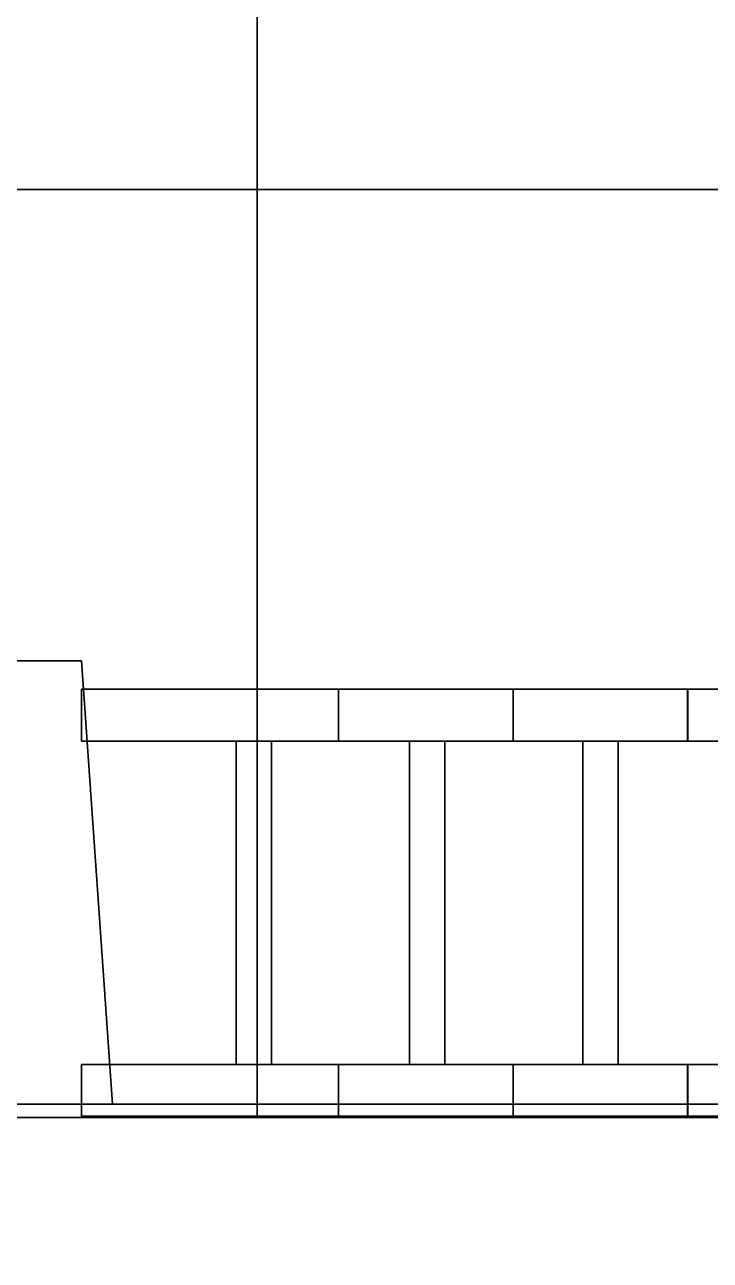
# Model space of a CAD drawing. Header units: metres. Extents: x -14.1 to 14.1, y -13.2 to 13.2.
# Drawn here: x -9.658 to -8.052, y 4.523 to 7.42 of the extents above; entities that cross this region are included whole.
import ezdxf

# ---------------------------------------------------------------- set-up
doc = ezdxf.new("R2010")
doc.units = ezdxf.units.M

msp = doc.modelspace()

# ---------------------------------------------------------------- linework, layer by layer
at = {"layer": 'tower', "color": 20}
for points in [[(-10.2034, 9.21043, 13.3135), (-9.11363, 9.21043, 13.3135), (-9.11363, 7.03413, 13.3135), (-10.2034, 7.03413, 13.3135)], [(-9.11352, 7.03413, 17.6661), (-9.11352, 9.21043, 17.6661), (-10.2033, 9.21043, 17.6661), (-10.2033, 7.03413, 17.6661)], [(-9.11363, 9.21043, 13.3135), (-7.48222, 9.21043, 13.3134), (-7.48222, 7.03413, 13.3134), (-9.11363, 7.03413, 13.3135)], [(-7.48211, 7.03413, 17.666), (-7.48211, 9.21043, 17.666), (-9.11352, 9.21043, 17.6661), (-9.11352, 7.03413, 17.6661)], [(-9.11363, 7.03413, 13.3135), (-9.11363, 7.03413, 13.5369), (-10.2034, 7.03413, 13.5369), (-10.2034, 7.03413, 13.3135)], [(-10.2033, 7.03413, 17.6661), (-10.2033, 7.03413, 17.4427), (-9.11352, 7.03413, 17.4426), (-9.11352, 7.03413, 17.6661)], [(-7.48222, 7.03413, 13.3134), (-7.48222, 4.85784, 13.3134), (-9.11363, 4.85784, 13.3135), (-9.11363, 7.03413, 13.3135)], [(-9.11363, 4.85784, 13.3135), (-9.11363, 4.85784, 13.5369), (-9.11363, 7.03413, 13.5369), (-9.11363, 7.03413, 13.3135)], [(-9.11352, 7.03413, 17.6661), (-9.11352, 7.03413, 17.4426), (-9.11352, 4.85784, 17.4426), (-9.11352, 4.85784, 17.6661)], [(-9.11352, 7.03413, 17.6661), (-9.11352, 4.85784, 17.6661), (-7.48211, 4.85784, 17.666), (-7.48211, 7.03413, 17.666)], [(-6.44476, 1.36179, 12.2759), (-12.8724, 1.36179, 12.2761), (-12.7994, 4.88946, 12.3491), (-6.51774, 4.88946, 12.3489)], [(-12.7994, 4.88946, 12.3491), (-12.7993, 4.88946, 18.6306), (-6.51766, 4.88946, 18.6306), (-6.51774, 4.88946, 12.3489)], [(-11.4217, 1.36179, 18.7036), (-7.89528, 1.36179, 18.7036), (-6.51766, 4.88946, 18.6306), (-12.7993, 4.88946, 18.6306)], [(-9.11359, 4.85784, 14.9449), (-10.2034, 4.85784, 14.9449), (-10.2034, 4.85784, 13.5369), (-9.11363, 4.85784, 13.5369)], [(-10.2034, 4.85784, 16.0347), (-10.2034, 4.85784, 14.9449), (-9.11359, 4.85784, 14.9449), (-9.11356, 4.85784, 16.0347)], [(-9.11352, 4.85784, 17.4426), (-10.2033, 4.85784, 17.4427), (-10.2034, 4.85784, 16.0347), (-9.11356, 4.85784, 16.0347)], [(-7.70561, 4.85784, 14.9448), (-9.11359, 4.85784, 14.9449), (-9.11363, 4.85784, 13.5369), (-7.48222, 4.85784, 13.3134)], [(-9.11363, 4.85784, 13.5369), (-9.11363, 4.85784, 13.3135), (-7.48222, 4.85784, 13.3134)], [(-9.11356, 4.85784, 16.0347), (-9.11359, 4.85784, 14.9449), (-7.70561, 4.85784, 14.9448), (-7.70558, 4.85784, 16.0346)], [(-9.11352, 4.85784, 17.4426), (-9.11356, 4.85784, 16.0347), (-7.70558, 4.85784, 16.0346), (-7.48211, 4.85784, 17.666)], [(-7.48211, 4.85784, 17.666), (-9.11352, 4.85784, 17.6661), (-9.11352, 4.85784, 17.4426)]]:
    msp.add_3dface(points, dxfattribs=at)
at = {"layer": 'upprdoor', "color": 1}
for points in [[(-10.2034, 4.85784, 13.5369), (-10.2034, 7.03413, 13.5369), (-9.11363, 7.03413, 13.5369), (-9.11363, 4.85784, 13.5369)], [(-9.11352, 4.85784, 17.4426), (-9.11352, 7.03413, 17.4426), (-10.2033, 7.03413, 17.4427), (-10.2033, 4.85784, 17.4427)]]:
    msp.add_3dface(points, dxfattribs=at)
at = {"layer": 'upprrail', "color": 29}
for points in [[(-9.45272, 4.88946, 18.5571), (-9.52557, 5.92906, 18.5571), (-9.79137, 5.92906, 18.5571), (-9.86422, 4.88946, 18.5571)], [(-9.86422, 4.88946, 18.2421), (-9.79137, 5.92906, 18.2421), (-9.52557, 5.92906, 18.2421), (-9.45272, 4.88946, 18.2421)], [(-9.45258, 4.88946, 12.7375), (-9.52543, 5.92906, 12.7374), (-9.79122, 5.92906, 12.7374), (-9.86407, 4.88946, 12.7374)], [(-9.86405, 4.88946, 12.4225), (-9.7912, 5.92906, 12.4225), (-9.52541, 5.92906, 12.4225), (-9.45256, 4.88946, 12.4225)], [(-9.79137, 5.92906, 18.5571), (-9.52557, 5.92906, 18.5571), (-9.52557, 5.92906, 18.2421), (-9.79137, 5.92906, 18.2421)], [(-9.52541, 5.92906, 12.4225), (-9.7912, 5.92906, 12.4225), (-9.79122, 5.92906, 12.7374), (-9.52543, 5.92906, 12.7374)], [(-9.45272, 4.88946, 18.2421), (-9.52557, 5.92906, 18.2421), (-9.52557, 5.92906, 18.5571), (-9.45272, 4.88946, 18.5571)], [(-9.45256, 4.88946, 12.4225), (-9.52541, 5.92906, 12.4225), (-9.52543, 5.92906, 12.7374), (-9.45258, 4.88946, 12.7375)], [(-8.92285, 5.86246, 18.503), (-9.52558, 5.86246, 18.503), (-9.52558, 5.74073, 18.503), (-8.92285, 5.74073, 18.503)], [(-8.92285, 5.86246, 18.3057), (-9.52558, 5.86246, 18.3057), (-9.52558, 5.86246, 18.503), (-8.92285, 5.86246, 18.503)], [(-8.92285, 5.74073, 18.3057), (-9.52558, 5.74073, 18.3057), (-9.52558, 5.86246, 18.3057), (-8.92285, 5.86246, 18.3057)], [(-9.52558, 5.74073, 18.503), (-9.52558, 5.86246, 18.503), (-9.52558, 5.86246, 18.3057), (-9.52558, 5.74073, 18.3057)], [(-9.52543, 5.74073, 12.6739), (-9.52543, 5.86246, 12.6739), (-9.52542, 5.86246, 12.4766), (-9.52542, 5.74073, 12.4766)], [(-8.92269, 5.86246, 12.4766), (-9.52542, 5.86246, 12.4766), (-9.52543, 5.86246, 12.6739), (-8.9227, 5.86246, 12.6739)], [(-8.9227, 5.86246, 12.6739), (-9.52543, 5.86246, 12.6739), (-9.52543, 5.74073, 12.6739), (-8.9227, 5.74073, 12.6739)], [(-8.92269, 5.74073, 12.4766), (-9.52542, 5.74073, 12.4766), (-9.52542, 5.86246, 12.4766), (-8.92269, 5.86246, 12.4766)], [(-8.51373, 5.86246, 18.503), (-8.92285, 5.86246, 18.503), (-8.92285, 5.74073, 18.503), (-8.51373, 5.74073, 18.503)], [(-8.51373, 5.86246, 18.3057), (-8.92285, 5.86246, 18.3057), (-8.92285, 5.86246, 18.503), (-8.51373, 5.86246, 18.503)], [(-8.51373, 5.74073, 18.3057), (-8.92285, 5.74073, 18.3057), (-8.92285, 5.86246, 18.3057), (-8.51373, 5.86246, 18.3057)], [(-8.51357, 5.86246, 12.4767), (-8.92269, 5.86246, 12.4766), (-8.9227, 5.86246, 12.6739), (-8.51358, 5.86246, 12.6739)], [(-8.51358, 5.86246, 12.6739), (-8.9227, 5.86246, 12.6739), (-8.9227, 5.74073, 12.6739), (-8.51358, 5.74073, 12.6739)], [(-8.51357, 5.74073, 12.4767), (-8.92269, 5.74073, 12.4766), (-8.92269, 5.86246, 12.4766), (-8.51357, 5.86246, 12.4767)], [(-8.10461, 5.86246, 18.503), (-8.51373, 5.86246, 18.503), (-8.51373, 5.74073, 18.503), (-8.10461, 5.74073, 18.503)], [(-8.10461, 5.86246, 18.3057), (-8.51373, 5.86246, 18.3057), (-8.51373, 5.86246, 18.503), (-8.10461, 5.86246, 18.503)], [(-8.10461, 5.74073, 18.3057), (-8.51373, 5.74073, 18.3057), (-8.51373, 5.86246, 18.3057), (-8.10461, 5.86246, 18.3057)], [(-8.10445, 5.86246, 12.4767), (-8.51357, 5.86246, 12.4767), (-8.51358, 5.86246, 12.6739), (-8.10446, 5.86246, 12.6739)], [(-8.10446, 5.86246, 12.6739), (-8.51358, 5.86246, 12.6739), (-8.51358, 5.74073, 12.6739), (-8.10446, 5.74073, 12.6739)], [(-8.10445, 5.74073, 12.4767), (-8.51357, 5.74073, 12.4767), (-8.51357, 5.86246, 12.4767), (-8.10445, 5.86246, 12.4767)], [(-7.69548, 5.74073, 18.3057), (-8.10461, 5.74073, 18.3057), (-8.10461, 5.86246, 18.3057), (-7.69548, 5.86246, 18.3057)], [(-7.69548, 5.86246, 18.3057), (-8.10461, 5.86246, 18.3057), (-8.10461, 5.86246, 18.503), (-7.69548, 5.86246, 18.503)], [(-7.69548, 5.86246, 18.503), (-8.10461, 5.86246, 18.503), (-8.10461, 5.74073, 18.503), (-7.69548, 5.74073, 18.503)], [(-7.69532, 5.86246, 12.4767), (-8.10445, 5.86246, 12.4767), (-8.10446, 5.86246, 12.6739), (-7.69533, 5.86246, 12.674)], [(-7.69533, 5.86246, 12.674), (-8.10446, 5.86246, 12.6739), (-8.10446, 5.74073, 12.6739), (-7.69533, 5.74073, 12.674)], [(-7.69532, 5.74073, 12.4767), (-8.10445, 5.74073, 12.4767), (-8.10445, 5.86246, 12.4767), (-7.69532, 5.86246, 12.4767)], [(-9.52558, 5.74073, 18.503), (-9.16306, 5.74073, 18.4745), (-9.08039, 5.74073, 18.4745), (-8.92285, 5.74073, 18.503)], [(-8.92285, 5.74073, 18.3057), (-9.08039, 5.74073, 18.3341), (-9.16306, 5.74073, 18.3341), (-9.52558, 5.74073, 18.3057)], [(-9.52558, 5.74073, 18.3057), (-9.16306, 5.74073, 18.3341), (-9.16306, 5.74073, 18.4745), (-9.52558, 5.74073, 18.503)], [(-9.52542, 5.74073, 12.4766), (-9.1629, 5.74073, 12.5051), (-9.16291, 5.74073, 12.6455), (-9.52543, 5.74073, 12.6739)], [(-9.52543, 5.74073, 12.6739), (-9.16291, 5.74073, 12.6455), (-9.08024, 5.74073, 12.6455), (-8.9227, 5.74073, 12.6739)], [(-8.92269, 5.74073, 12.4766), (-9.08023, 5.74073, 12.5051), (-9.1629, 5.74073, 12.5051), (-9.52542, 5.74073, 12.4766)], [(-9.08039, 5.74073, 18.3341), (-9.08039, 4.98253, 18.3341), (-9.16306, 4.98253, 18.3341), (-9.16306, 5.74073, 18.3341)], [(-9.16306, 5.74073, 18.4745), (-9.16306, 4.98253, 18.4745), (-9.08039, 4.98253, 18.4745), (-9.08039, 5.74073, 18.4745)], [(-9.16306, 5.74073, 18.3341), (-9.16306, 4.98253, 18.3341), (-9.16306, 4.98253, 18.4745), (-9.16306, 5.74073, 18.4745)], [(-9.1629, 5.74073, 12.5051), (-9.1629, 4.98253, 12.5051), (-9.16291, 4.98253, 12.6455), (-9.16291, 5.74073, 12.6455)], [(-9.16291, 5.74073, 12.6455), (-9.16291, 4.98253, 12.6455), (-9.08024, 4.98253, 12.6455), (-9.08024, 5.74073, 12.6455)], [(-9.08023, 5.74073, 12.5051), (-9.08023, 4.98253, 12.5051), (-9.1629, 4.98253, 12.5051), (-9.1629, 5.74073, 12.5051)], [(-8.92285, 5.74073, 18.503), (-9.08039, 5.74073, 18.4745), (-9.08039, 5.74073, 18.3341), (-8.92285, 5.74073, 18.3057)], [(-9.08039, 5.74073, 18.4745), (-9.08039, 4.98253, 18.4745), (-9.08039, 4.98253, 18.3341), (-9.08039, 5.74073, 18.3341)], [(-9.08024, 5.74073, 12.6455), (-9.08024, 4.98253, 12.6455), (-9.08023, 4.98253, 12.5051), (-9.08023, 5.74073, 12.5051)], [(-8.9227, 5.74073, 12.6739), (-9.08024, 5.74073, 12.6455), (-9.08023, 5.74073, 12.5051), (-8.92269, 5.74073, 12.4766)], [(-8.92285, 5.74073, 18.503), (-8.75678, 5.74073, 18.4745), (-8.67411, 5.74073, 18.4745), (-8.51373, 5.74073, 18.503)], [(-8.51373, 5.74073, 18.3057), (-8.67411, 5.74073, 18.3341), (-8.75678, 5.74073, 18.3341), (-8.92285, 5.74073, 18.3057)], [(-8.92285, 5.74073, 18.3057), (-8.75678, 5.74073, 18.3341), (-8.75678, 5.74073, 18.4745), (-8.92285, 5.74073, 18.503)], [(-8.92269, 5.74073, 12.4766), (-8.75662, 5.74073, 12.5051), (-8.75663, 5.74073, 12.6455), (-8.9227, 5.74073, 12.6739)], [(-8.9227, 5.74073, 12.6739), (-8.75663, 5.74073, 12.6455), (-8.67396, 5.74073, 12.6455), (-8.51358, 5.74073, 12.6739)], [(-8.51357, 5.74073, 12.4767), (-8.67395, 5.74073, 12.5051), (-8.75662, 5.74073, 12.5051), (-8.92269, 5.74073, 12.4766)], [(-8.67411, 5.74073, 18.3341), (-8.67411, 4.98253, 18.3341), (-8.75678, 4.98253, 18.3341), (-8.75678, 5.74073, 18.3341)], [(-8.75678, 5.74073, 18.4745), (-8.75678, 4.98253, 18.4745), (-8.67411, 4.98253, 18.4745), (-8.67411, 5.74073, 18.4745)], [(-8.75678, 5.74073, 18.3341), (-8.75678, 4.98253, 18.3341), (-8.75678, 4.98253, 18.4745), (-8.75678, 5.74073, 18.4745)], [(-8.75662, 5.74073, 12.5051), (-8.75662, 4.98253, 12.5051), (-8.75663, 4.98253, 12.6455), (-8.75663, 5.74073, 12.6455)], [(-8.75663, 5.74073, 12.6455), (-8.75663, 4.98253, 12.6455), (-8.67396, 4.98253, 12.6455), (-8.67396, 5.74073, 12.6455)], [(-8.67395, 5.74073, 12.5051), (-8.67395, 4.98253, 12.5051), (-8.75662, 4.98253, 12.5051), (-8.75662, 5.74073, 12.5051)], [(-8.51373, 5.74073, 18.503), (-8.67411, 5.74073, 18.4745), (-8.67411, 5.74073, 18.3341), (-8.51373, 5.74073, 18.3057)], [(-8.67411, 5.74073, 18.4745), (-8.67411, 4.98253, 18.4745), (-8.67411, 4.98253, 18.3341), (-8.67411, 5.74073, 18.3341)], [(-8.67396, 5.74073, 12.6455), (-8.67396, 4.98253, 12.6455), (-8.67395, 4.98253, 12.5051), (-8.67395, 5.74073, 12.5051)], [(-8.51358, 5.74073, 12.6739), (-8.67396, 5.74073, 12.6455), (-8.67395, 5.74073, 12.5051), (-8.51357, 5.74073, 12.4767)], [(-8.51373, 5.74073, 18.503), (-8.3505, 5.74073, 18.4745), (-8.26783, 5.74073, 18.4745), (-8.10461, 5.74073, 18.503)], [(-8.10461, 5.74073, 18.3057), (-8.26783, 5.74073, 18.3341), (-8.3505, 5.74073, 18.3341), (-8.51373, 5.74073, 18.3057)], [(-8.51373, 5.74073, 18.3057), (-8.3505, 5.74073, 18.3341), (-8.3505, 5.74073, 18.4745), (-8.51373, 5.74073, 18.503)], [(-8.51357, 5.74073, 12.4767), (-8.35034, 5.74073, 12.5051), (-8.35035, 5.74073, 12.6455), (-8.51358, 5.74073, 12.6739)], [(-8.51358, 5.74073, 12.6739), (-8.35035, 5.74073, 12.6455), (-8.26768, 5.74073, 12.6455), (-8.10446, 5.74073, 12.6739)], [(-8.10445, 5.74073, 12.4767), (-8.26767, 5.74073, 12.5051), (-8.35034, 5.74073, 12.5051), (-8.51357, 5.74073, 12.4767)], [(-8.26783, 5.74073, 18.3341), (-8.26783, 4.98253, 18.3341), (-8.3505, 4.98253, 18.3341), (-8.3505, 5.74073, 18.3341)], [(-8.3505, 5.74073, 18.4745), (-8.3505, 4.98253, 18.4745), (-8.26783, 4.98253, 18.4745), (-8.26783, 5.74073, 18.4745)], [(-8.3505, 5.74073, 18.3341), (-8.3505, 4.98253, 18.3341), (-8.3505, 4.98253, 18.4745), (-8.3505, 5.74073, 18.4745)], [(-8.35034, 5.74073, 12.5051), (-8.35034, 4.98253, 12.5051), (-8.35035, 4.98253, 12.6455), (-8.35035, 5.74073, 12.6455)], [(-8.35035, 5.74073, 12.6455), (-8.35035, 4.98253, 12.6455), (-8.26768, 4.98253, 12.6455), (-8.26768, 5.74073, 12.6455)], [(-8.26767, 5.74073, 12.5051), (-8.26767, 4.98253, 12.5051), (-8.35034, 4.98253, 12.5051), (-8.35034, 5.74073, 12.5051)], [(-8.10461, 5.74073, 18.503), (-8.26783, 5.74073, 18.4745), (-8.26783, 5.74073, 18.3341), (-8.10461, 5.74073, 18.3057)], [(-8.26783, 5.74073, 18.4745), (-8.26783, 4.98253, 18.4745), (-8.26783, 4.98253, 18.3341), (-8.26783, 5.74073, 18.3341)], [(-8.10446, 5.74073, 12.6739), (-8.26768, 5.74073, 12.6455), (-8.26767, 5.74073, 12.5051), (-8.10445, 5.74073, 12.4767)], [(-8.26768, 5.74073, 12.6455), (-8.26768, 4.98253, 12.6455), (-8.26767, 4.98253, 12.5051), (-8.26767, 5.74073, 12.5051)], [(-7.69548, 5.74073, 18.3057), (-7.86155, 5.74073, 18.3341), (-7.94422, 5.74073, 18.3341), (-8.10461, 5.74073, 18.3057)], [(-8.10461, 5.74073, 18.503), (-7.94422, 5.74073, 18.4745), (-7.86155, 5.74073, 18.4745), (-7.69548, 5.74073, 18.503)], [(-8.10461, 5.74073, 18.3057), (-7.94422, 5.74073, 18.3341), (-7.94422, 5.74073, 18.4745), (-8.10461, 5.74073, 18.503)], [(-8.10445, 5.74073, 12.4767), (-7.94406, 5.74073, 12.5051), (-7.94407, 5.74073, 12.6455), (-8.10446, 5.74073, 12.6739)], [(-8.10446, 5.74073, 12.6739), (-7.94407, 5.74073, 12.6455), (-7.8614, 5.74073, 12.6455), (-7.69533, 5.74073, 12.674)], [(-7.69532, 5.74073, 12.4767), (-7.86139, 5.74073, 12.5051), (-7.94406, 5.74073, 12.5051), (-8.10445, 5.74073, 12.4767)], [(-8.92285, 4.98253, 18.503), (-9.08039, 4.98253, 18.4745), (-9.16306, 4.98253, 18.4745), (-9.52558, 4.98253, 18.503)], [(-8.92285, 4.98253, 18.503), (-9.52558, 4.98253, 18.503), (-9.52558, 4.86084, 18.503), (-8.92285, 4.86084, 18.503)], [(-8.92285, 4.86084, 18.3057), (-9.52558, 4.86084, 18.3057), (-9.52558, 4.98253, 18.3057), (-8.92285, 4.98253, 18.3057)], [(-9.52558, 4.98253, 18.3057), (-9.16306, 4.98253, 18.3341), (-9.08039, 4.98253, 18.3341), (-8.92285, 4.98253, 18.3057)], [(-9.52558, 4.98253, 18.503), (-9.16306, 4.98253, 18.4745), (-9.16306, 4.98253, 18.3341), (-9.52558, 4.98253, 18.3057)], [(-9.52558, 4.86084, 18.503), (-9.52558, 4.98253, 18.503), (-9.52558, 4.98253, 18.3057), (-9.52558, 4.86084, 18.3057)], [(-9.52543, 4.98253, 12.6739), (-9.16291, 4.98253, 12.6455), (-9.1629, 4.98253, 12.5051), (-9.52542, 4.98253, 12.4766)], [(-8.9227, 4.98253, 12.6739), (-9.08024, 4.98253, 12.6455), (-9.16291, 4.98253, 12.6455), (-9.52543, 4.98253, 12.6739)], [(-8.9227, 4.98253, 12.6739), (-9.52543, 4.98253, 12.6739), (-9.52543, 4.86084, 12.6739), (-8.9227, 4.86084, 12.6739)], [(-9.52543, 4.86084, 12.6739), (-9.52543, 4.98253, 12.6739), (-9.52542, 4.98253, 12.4766), (-9.52542, 4.86084, 12.4766)], [(-8.92269, 4.86084, 12.4766), (-9.52542, 4.86084, 12.4766), (-9.52542, 4.98253, 12.4766), (-8.92269, 4.98253, 12.4766)], [(-9.52542, 4.98253, 12.4766), (-9.1629, 4.98253, 12.5051), (-9.08023, 4.98253, 12.5051), (-8.92269, 4.98253, 12.4766)], [(-8.92285, 4.98253, 18.3057), (-9.08039, 4.98253, 18.3341), (-9.08039, 4.98253, 18.4745), (-8.92285, 4.98253, 18.503)], [(-8.92269, 4.98253, 12.4766), (-9.08023, 4.98253, 12.5051), (-9.08024, 4.98253, 12.6455), (-8.9227, 4.98253, 12.6739)], [(-8.51373, 4.98253, 18.503), (-8.67411, 4.98253, 18.4745), (-8.75678, 4.98253, 18.4745), (-8.92285, 4.98253, 18.503)], [(-8.51373, 4.98253, 18.503), (-8.92285, 4.98253, 18.503), (-8.92285, 4.86084, 18.503), (-8.51373, 4.86084, 18.503)], [(-8.51373, 4.86084, 18.3057), (-8.92285, 4.86084, 18.3057), (-8.92285, 4.98253, 18.3057), (-8.51373, 4.98253, 18.3057)], [(-8.92285, 4.98253, 18.3057), (-8.75678, 4.98253, 18.3341), (-8.67411, 4.98253, 18.3341), (-8.51373, 4.98253, 18.3057)], [(-8.92285, 4.98253, 18.503), (-8.75678, 4.98253, 18.4745), (-8.75678, 4.98253, 18.3341), (-8.92285, 4.98253, 18.3057)], [(-8.9227, 4.98253, 12.6739), (-8.75663, 4.98253, 12.6455), (-8.75662, 4.98253, 12.5051), (-8.92269, 4.98253, 12.4766)], [(-8.51358, 4.98253, 12.6739), (-8.67396, 4.98253, 12.6455), (-8.75663, 4.98253, 12.6455), (-8.9227, 4.98253, 12.6739)], [(-8.51358, 4.98253, 12.6739), (-8.9227, 4.98253, 12.6739), (-8.9227, 4.86084, 12.6739), (-8.51358, 4.86084, 12.6739)], [(-8.51357, 4.86084, 12.4767), (-8.92269, 4.86084, 12.4766), (-8.92269, 4.98253, 12.4766), (-8.51357, 4.98253, 12.4767)], [(-8.92269, 4.98253, 12.4766), (-8.75662, 4.98253, 12.5051), (-8.67395, 4.98253, 12.5051), (-8.51357, 4.98253, 12.4767)], [(-8.51373, 4.98253, 18.3057), (-8.67411, 4.98253, 18.3341), (-8.67411, 4.98253, 18.4745), (-8.51373, 4.98253, 18.503)], [(-8.51357, 4.98253, 12.4767), (-8.67395, 4.98253, 12.5051), (-8.67396, 4.98253, 12.6455), (-8.51358, 4.98253, 12.6739)], [(-8.10461, 4.98253, 18.503), (-8.26783, 4.98253, 18.4745), (-8.3505, 4.98253, 18.4745), (-8.51373, 4.98253, 18.503)], [(-8.10461, 4.98253, 18.503), (-8.51373, 4.98253, 18.503), (-8.51373, 4.86084, 18.503), (-8.10461, 4.86084, 18.503)], [(-8.10461, 4.86084, 18.3057), (-8.51373, 4.86084, 18.3057), (-8.51373, 4.98253, 18.3057), (-8.10461, 4.98253, 18.3057)], [(-8.51373, 4.98253, 18.3057), (-8.3505, 4.98253, 18.3341), (-8.26783, 4.98253, 18.3341), (-8.10461, 4.98253, 18.3057)], [(-8.51373, 4.98253, 18.503), (-8.3505, 4.98253, 18.4745), (-8.3505, 4.98253, 18.3341), (-8.51373, 4.98253, 18.3057)], [(-8.51358, 4.98253, 12.6739), (-8.35035, 4.98253, 12.6455), (-8.35034, 4.98253, 12.5051), (-8.51357, 4.98253, 12.4767)], [(-8.10446, 4.98253, 12.6739), (-8.26768, 4.98253, 12.6455), (-8.35035, 4.98253, 12.6455), (-8.51358, 4.98253, 12.6739)], [(-8.10446, 4.98253, 12.6739), (-8.51358, 4.98253, 12.6739), (-8.51358, 4.86084, 12.6739), (-8.10446, 4.86084, 12.6739)], [(-8.10445, 4.86084, 12.4767), (-8.51357, 4.86084, 12.4767), (-8.51357, 4.98253, 12.4767), (-8.10445, 4.98253, 12.4767)], [(-8.51357, 4.98253, 12.4767), (-8.35034, 4.98253, 12.5051), (-8.26767, 4.98253, 12.5051), (-8.10445, 4.98253, 12.4767)], [(-8.10461, 4.98253, 18.3057), (-8.26783, 4.98253, 18.3341), (-8.26783, 4.98253, 18.4745), (-8.10461, 4.98253, 18.503)], [(-8.10445, 4.98253, 12.4767), (-8.26767, 4.98253, 12.5051), (-8.26768, 4.98253, 12.6455), (-8.10446, 4.98253, 12.6739)], [(-8.10461, 4.98253, 18.3057), (-7.94422, 4.98253, 18.3341), (-7.86155, 4.98253, 18.3341), (-7.69548, 4.98253, 18.3057)], [(-7.69548, 4.86084, 18.3057), (-8.10461, 4.86084, 18.3057), (-8.10461, 4.98253, 18.3057), (-7.69548, 4.98253, 18.3057)], [(-7.69548, 4.98253, 18.503), (-8.10461, 4.98253, 18.503), (-8.10461, 4.86084, 18.503), (-7.69548, 4.86084, 18.503)], [(-7.69548, 4.98253, 18.503), (-7.86155, 4.98253, 18.4745), (-7.94422, 4.98253, 18.4745), (-8.10461, 4.98253, 18.503)], [(-8.10461, 4.98253, 18.503), (-7.94422, 4.98253, 18.4745), (-7.94422, 4.98253, 18.3341), (-8.10461, 4.98253, 18.3057)], [(-8.10446, 4.98253, 12.6739), (-7.94407, 4.98253, 12.6455), (-7.94406, 4.98253, 12.5051), (-8.10445, 4.98253, 12.4767)], [(-7.69533, 4.98253, 12.674), (-8.10446, 4.98253, 12.6739), (-8.10446, 4.86084, 12.6739), (-7.69533, 4.86084, 12.674)], [(-7.69533, 4.98253, 12.674), (-7.8614, 4.98253, 12.6455), (-7.94407, 4.98253, 12.6455), (-8.10446, 4.98253, 12.6739)], [(-8.10445, 4.98253, 12.4767), (-7.94406, 4.98253, 12.5051), (-7.86139, 4.98253, 12.5051), (-7.69532, 4.98253, 12.4767)], [(-7.69532, 4.86084, 12.4767), (-8.10445, 4.86084, 12.4767), (-8.10445, 4.98253, 12.4767), (-7.69532, 4.98253, 12.4767)], [(-9.86422, 4.88946, 18.2421), (-9.45272, 4.88946, 18.2421), (-9.45272, 4.88946, 18.5571), (-9.86422, 4.88946, 18.5571)], [(-9.45258, 4.88946, 12.7375), (-9.86407, 4.88946, 12.7374), (-9.86405, 4.88946, 12.4225), (-9.45256, 4.88946, 12.4225)], [(-8.92285, 4.86084, 18.503), (-9.52558, 4.86084, 18.503), (-9.52558, 4.86084, 18.3057), (-8.92285, 4.86084, 18.3057)], [(-8.9227, 4.86084, 12.6739), (-9.52543, 4.86084, 12.6739), (-9.52542, 4.86084, 12.4766), (-8.92269, 4.86084, 12.4766)], [(-8.51373, 4.86084, 18.503), (-8.92285, 4.86084, 18.503), (-8.92285, 4.86084, 18.3057), (-8.51373, 4.86084, 18.3057)], [(-8.51358, 4.86084, 12.6739), (-8.9227, 4.86084, 12.6739), (-8.92269, 4.86084, 12.4766), (-8.51357, 4.86084, 12.4767)], [(-8.10461, 4.86084, 18.503), (-8.51373, 4.86084, 18.503), (-8.51373, 4.86084, 18.3057), (-8.10461, 4.86084, 18.3057)], [(-8.10446, 4.86084, 12.6739), (-8.51358, 4.86084, 12.6739), (-8.51357, 4.86084, 12.4767), (-8.10445, 4.86084, 12.4767)], [(-7.69548, 4.86084, 18.503), (-8.10461, 4.86084, 18.503), (-8.10461, 4.86084, 18.3057), (-7.69548, 4.86084, 18.3057)], [(-7.69533, 4.86084, 12.674), (-8.10446, 4.86084, 12.6739), (-8.10445, 4.86084, 12.4767), (-7.69532, 4.86084, 12.4767)]]:
    msp.add_3dface(points, dxfattribs=at)

doc.saveas('drawing.dxf')
